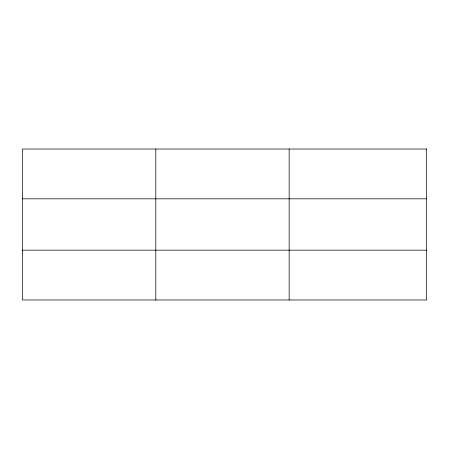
<?xml version="1.0" encoding="UTF-8"?>
<svg xmlns="http://www.w3.org/2000/svg" width="449" height="449" viewBox="0 0 449 449"><rect width="100%" height="100%" fill="white"/><g stroke="black" fill="none" stroke-linecap="round" stroke-linejoin="round"><path stroke-width="0.67" d="M155.803 299.983L155.803 149.017M289.156 299.983L289.156 149.017M22.45 198.834L426.55 198.834M22.45 250.166L426.55 250.166M426.55 149.017L426.55 299.983L22.45 299.983L22.45 149.017L426.55 149.017"/></g></svg>
